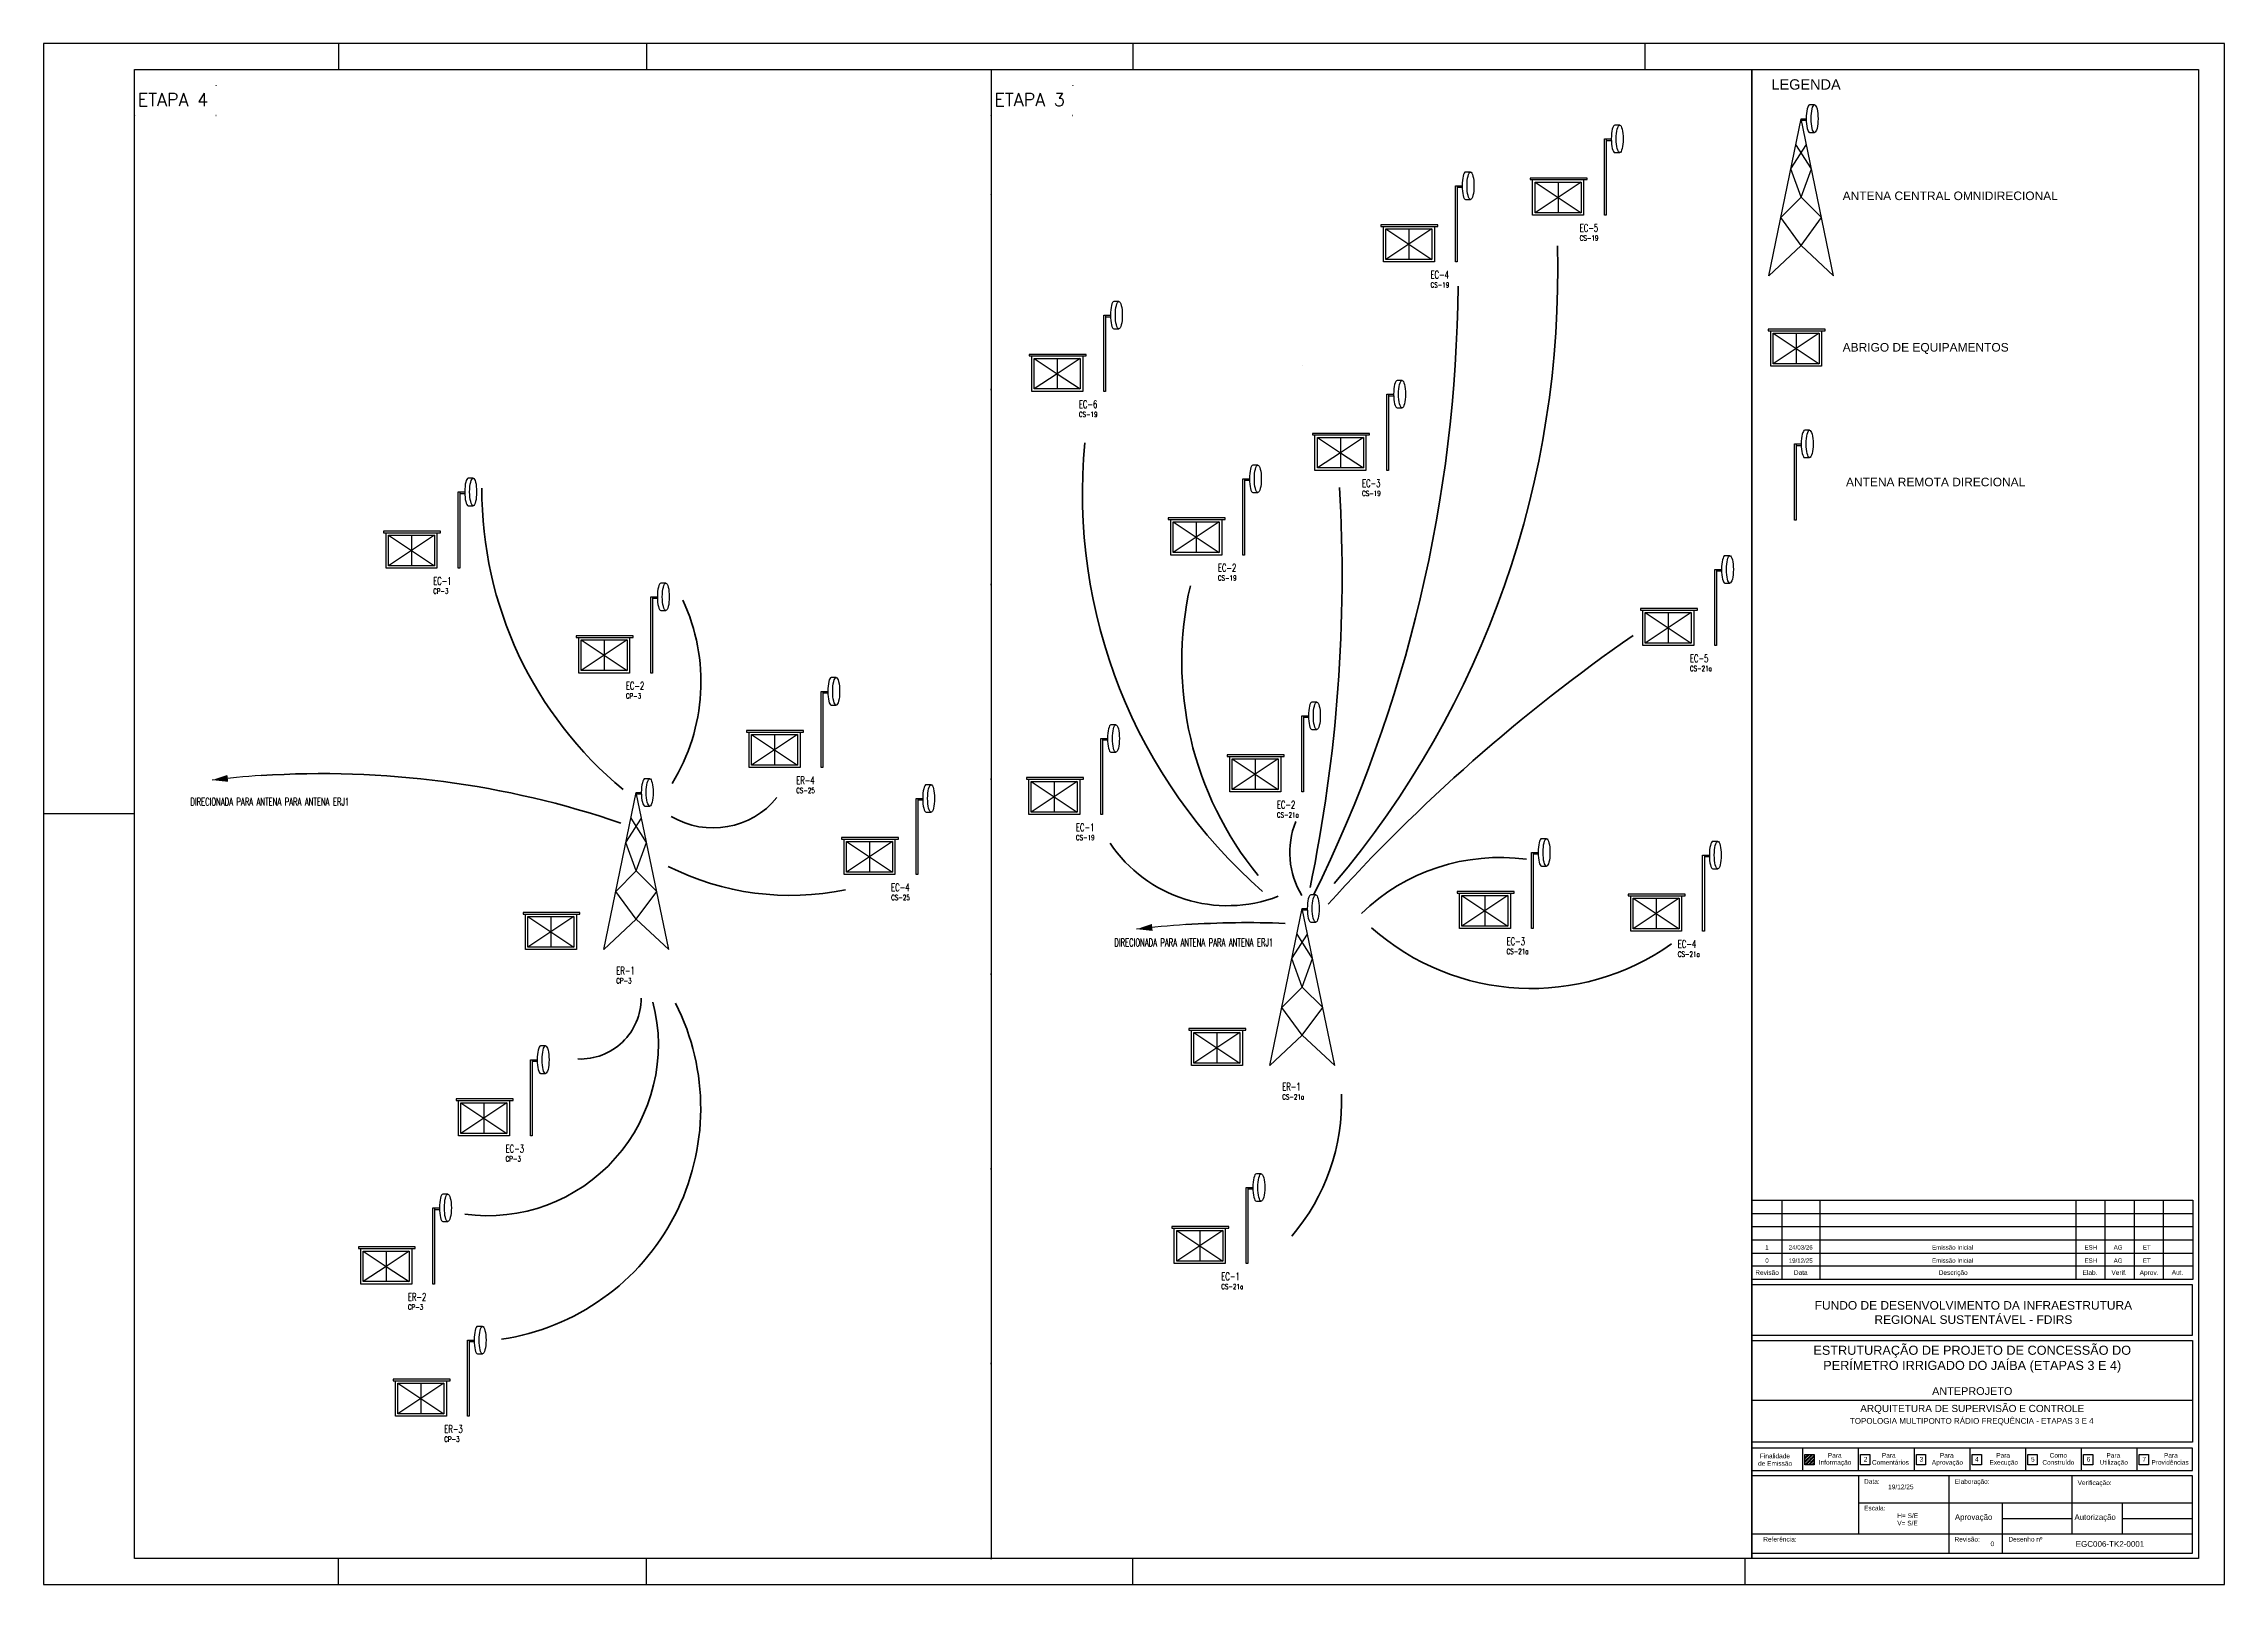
# Paper-space layout 'Layout1' of a CAD drawing. Header units: metres, sheet in millimetres. Extents: x 0 to 841, y 0 to 594.
import ezdxf

# ---------------------------------------------------------------- set-up
doc = ezdxf.new("R2010")
doc.units = ezdxf.units.M
doc.header["$LTSCALE"] = 50
doc.header["$MEASUREMENT"] = 0
doc.linetypes.add('ACAD_ISO07W100', pattern=[3, 0, -3])
doc.layers.get('0').update_dxf_attribs({"linetype": 'CONTINUOUS'})
doc.layers.get('DEFPOINTS').update_dxf_attribs({"linetype": 'CONTINUOUS'})
for name, color, linetype in [('A-FORMATO', 7, 'CONTINUOUS'), ('TK1', 1, 'CONTINUOUS'), ('TK3', 3, 'CONTINUOUS')]:
    doc.layers.add(name, color=color, linetype=linetype)
doc.layers.add('A-WINDOWS', color=255, linetype='CONTINUOUS', plot=False)
doc.layers.add('COMUNICAÇÃO', color=7, linetype='ZIGZAG', lineweight=60, true_color=0xadadad)
doc.styles.add('ARIAL', font='arial.ttf', dxfattribs={"height": 50})
doc.styles.get("Standard").update_dxf_attribs({"font": 'romans', "width": 0.65, "height": 30})
doc.linetypes.add('ZIGZAG', pattern='A,0.00254,-5.08,[131,ltypeshp.shx,S=5.08,R=0,X=-5.08,Y=0],-10.16,[131,ltypeshp.shx,S=5.08,R=180,X=5.08,Y=0],-5.08', length=20.32254)

# ---------------------------------------------------------------- blocks, each defined once
blk = doc.blocks.new('A$C09f73231')
at = {"layer": 'A-FORMATO', "color": 2, "insert": (-164.67, -18.92), "char_height": 4, "width": 135.9324, "attachment_point": 1, "style": 'ARIAL'}
blk.add_mtext('LEGENDA ', dxfattribs=at)
blk = doc.blocks.new('A$C7a66a0ea')
at = {"layer": 'A-FORMATO', "color": 1}
blk.add_blockref('A$C09f73231', (172.24, 15.18), dxfattribs=at)

psp = doc.layouts.get("Layout1")

# ---------------------------------------------------------------- hatches: boundary and pattern name
at = {"layer": 'A-FORMATO'}
h = psp.add_hatch(dxfattribs=at)
h.set_pattern_fill('ANSI32', color=256, scale=0.1)
h.set_pattern_definition([(45, (0, 0), (-0.6735192, 0.6735192), []), (45, (0.449, 0), (-0.6735192, 0.6735192), [])])
h.paths.add_polyline_path([(679.24, 50.13), (682.82, 50.13), (682.82, 46.13), (679.24, 46.13)])

# ---------------------------------------------------------------- linework, layer by layer
at = {"color": 1}
for p, q in [((658.76, 10), (658.76, 584)), ((485.45, 470.05), (485.45, 470.05))]:
    psp.add_line(p, q, dxfattribs=at)
at = {"layer": 'A-FORMATO', "color": 1}
for p, q in [((113.75, 594), (113.75, 584)), ((232.5, 594), (232.5, 584)), ((420, 594), (420, 584)), ((617.5, 594), (617.5, 584)), ((35, 297), (0, 297)), ((658.81, 143.03), (828.79, 143.03)), ((670.41, 117.56), (670.41, 148.12)), ((685.1, 117.56), (685.1, 148.12)), ((783.79, 117.56), (783.79, 148.12)), ((795.04, 117.56), (795.04, 148.12)), ((806.29, 117.56), (806.29, 148.12)), ((817.54, 117.56), (817.54, 148.12)), ((658.81, 137.94), (828.79, 137.94)), ((658.81, 132.84), (828.79, 132.84)), ((658.81, 127.75), (828.79, 127.75)), ((828.79, 122.66), (658.81, 122.66)), ((678.34, 52.56), (678.34, 43.93)), ((699.83, 52.56), (699.83, 43.93)), ((721.32, 52.56), (721.32, 43.93)), ((742.8, 52.56), (742.8, 43.93)), ((764.29, 52.56), (764.29, 43.93)), ((785.78, 52.56), (785.78, 43.93)), ((807.27, 52.56), (807.27, 43.93)), ((699.86, 41.87), (699.86, 19.49)), ((734.82, 12.07), (734.82, 41.87)), ((782.15, 41.87), (782.15, 19.49)), ((699.86, 31.4), (828.76, 31.4)), ((755.28, 31.4), (755.28, 12.07)), ((755.28, 25.45), (782.15, 25.45)), ((801.77, 19.49), (801.77, 31.4)), ((801.77, 25.45), (828.76, 25.45)), ((113.75, 0.01), (113.75, 10.01)), ((232.5, 0), (232.5, 10)), ((420, 0), (420, 10)), ((656, 10), (656, 0))]:
    psp.add_line(p, q, dxfattribs=at)
at = {"layer": 'A-FORMATO', "color": 2}
psp.add_line((658.76, 71.04), (828.76, 71.04), dxfattribs=at)
at = {"layer": 'A-FORMATO', "color": 1}
psp.add_lwpolyline([(841, 0), (841, 594), (0, 594), (0, 0)], close=True, dxfattribs=at)
at = {"layer": 'A-FORMATO', "color": 5}
psp.add_lwpolyline([(35, 10), (35, 584), (831, 584), (831, 10), (35, 10)], dxfattribs=at)
at = {"layer": 'A-FORMATO', "color": 4}
for points in [[(828.79, 148.12), (828.79, 117.56), (658.81, 117.56), (658.81, 148.12)], [(658.76, 96.13), (828.76, 96.13), (828.76, 115.48), (658.76, 115.48)], [(658.76, 54.87), (658.76, 94.04), (828.76, 94.04), (828.76, 54.87)], [(658.76, 43.93), (828.76, 43.93), (828.76, 52.56), (658.76, 52.56)], [(658.76, 12.07), (828.76, 12.07), (828.76, 41.87), (658.76, 41.87)]]:
    psp.add_lwpolyline(points, close=True, dxfattribs=at)
at = {"layer": 'A-FORMATO'}
for points in [[(679.24, 50.13), (682.82, 50.13), (682.82, 46.13), (679.24, 46.13)], [(679.24, 50.13), (682.82, 50.13), (682.82, 46.13), (679.24, 46.13)], [(700.72, 50.13), (704.31, 50.13), (704.31, 46.13), (700.72, 46.13)], [(722.21, 50.13), (725.79, 50.13), (725.79, 46.13), (722.21, 46.13)], [(743.7, 50.13), (747.28, 50.13), (747.28, 46.13), (743.7, 46.13)], [(765.19, 50.13), (768.77, 50.13), (768.77, 46.13), (765.19, 46.13)], [(786.68, 50.13), (790.26, 50.13), (790.26, 46.13), (786.68, 46.13)], [(808.16, 50.13), (811.75, 50.13), (811.75, 46.13), (808.16, 46.13)]]:
    psp.add_lwpolyline(points, close=True, dxfattribs=at)
at = {"layer": 'A-FORMATO', "color": 2}
psp.add_lwpolyline([(658.76, 19.49), (828.76, 19.49)], dxfattribs=at)
at = {"layer": 'COMUNICAÇÃO', "color": 7, "linetype": 'ACAD_ISO07W100', "ltscale": 0.5}
psp.add_lwpolyline([(365.36, 10), (365.36, 584)], dxfattribs=at)
for points in [[(35, 577.94), (66.54, 577.94), (66.54, 566.33), (35, 566.33)], [(365.36, 577.94), (396.91, 577.94), (396.91, 566.33), (365.36, 566.33)]]:
    psp.add_lwpolyline(points, close=True, dxfattribs=at)
at = {"layer": 'COMUNICAÇÃO', "ltscale": 0.3}
for centre, radius, start, end in [((218.4, 505.91), 365.51, 319.83343, 1.58302), ((6.14, 504.53), 539.33, 333.71255, 359.5753), ((604.57, 420.49), 203.97, 174.47908, 228.75906), ((318.75, 422), 149.74, 179.76324, 230.50846), ((-93.25, 389.1), 593.99, 348.30749, 3.26177), ((178.77, 347.95), 74.71, 328.34857, 24.95743), ((569.23, 355.83), 130.3, 167.05243, 219.29234), ((1002.31, -194.53), 682.37, 124.79131, 137.9802), ((107.43, -44.86), 357.45, 71.2033, 93.77214), ((258.23, 323.34), 31.71, 239.27736, 320.83741), ((512.38, 282.17), 31.81, 158.05243, 211.48139), ((456.54, 316.17), 54.52, 213.83701, 291.02607), ((561.48, 203.77), 76.46, 82.24159, 134.11619), ((287.94, 370.25), 104.63, 243.2445, 281.74733), ((463.95, -102.33), 357.45, 87.6288, 93.77214), ((573.85, 323.13), 93.38, 228.58026, 305.31415), ((171.24, 207.99), 65.85, 262.26501, 14.50784), ((163.48, 183.47), 89.91, 278.40546, 26.81765), ((206.97, 225.99), 23.45, 267.78245, 359.97385), ((420.87, 186.23), 79.72, 319.30717, 1.96308)]:
    psp.add_arc(centre, radius, start, end, dxfattribs=at)
at = {"layer": 'DEFPOINTS', "ltscale": 3}
psp.add_lwpolyline([(658.76, 10), (35, 10), (35, 584), (658.76, 584)], close=True, dxfattribs=at)
at = {"layer": 'TK1', "ltscale": 3}
for p, q in [((365.36, 584), (365.36, 10)), ((665.26, 504.48), (677.78, 565.07)), ((690.3, 504.48), (677.78, 565.07)), ((216.05, 244.75), (228.57, 305.34)), ((241.09, 244.75), (228.57, 305.34)), ((472.88, 199.98), (485.4, 260.57)), ((497.92, 199.98), (485.4, 260.57))]:
    psp.add_line(p, q, dxfattribs=at)
for points in [[(677.78, 565.07), (679.71, 565.07)], [(677.89, 564.51), (679.71, 564.51)], [(677.78, 534.78), (673.78, 545.74), (679.82, 555.17)], [(677.78, 534.78), (681.77, 545.74), (675.73, 555.17)], [(669.89, 526.91), (677.78, 534.78)], [(685.66, 526.91), (677.78, 534.78)], [(677.78, 516.19), (669.89, 526.91)], [(677.78, 516.19), (685.66, 526.91)], [(665.26, 504.48), (677.78, 516.19)], [(690.3, 504.48), (677.78, 516.19)], [(675.88, 439.66), (677.81, 439.66)], [(675.88, 439.1), (677.81, 439.1)], [(160.47, 421.15), (162.4, 421.15)], [(160.47, 420.59), (162.4, 420.59)], [(234.77, 380.73), (236.7, 380.73)], [(234.77, 380.17), (236.7, 380.17)], [(300.47, 344.29), (302.4, 344.29)], [(300.47, 343.74), (302.4, 343.74)], [(408.35, 326.13), (410.28, 326.13)], [(408.35, 325.58), (410.28, 325.58)], [(228.57, 305.34), (230.5, 305.34)], [(228.69, 304.78), (230.5, 304.78)], [(337.08, 303.02), (339.01, 303.02)], [(228.57, 275.05), (224.58, 286.01), (230.62, 295.44)], [(228.57, 275.05), (232.56, 286.01), (226.53, 295.44)], [(337.08, 302.46), (339.01, 302.46)], [(220.69, 267.18), (228.57, 275.05)], [(236.45, 267.18), (228.57, 275.05)], [(228.57, 256.46), (220.69, 267.18)], [(228.57, 256.46), (236.45, 267.18)], [(216.05, 244.75), (228.57, 256.46)], [(241.09, 244.75), (228.57, 256.46)], [(485.4, 260.57), (487.33, 260.57)], [(485.52, 260.01), (487.33, 260.01)], [(485.4, 230.27), (481.41, 241.24), (487.45, 250.67)], [(485.4, 230.27), (489.4, 241.24), (483.36, 250.67)], [(477.52, 222.41), (485.4, 230.27)], [(493.29, 222.41), (485.4, 230.27)], [(485.4, 211.69), (477.52, 222.41)], [(485.4, 211.69), (493.29, 222.41)], [(472.88, 199.98), (485.4, 211.69)], [(497.92, 199.98), (485.4, 211.69)], [(188.41, 202.28), (190.34, 202.28)], [(188.41, 201.72), (190.34, 201.72)], [(150.72, 145.14), (152.65, 145.14)], [(150.72, 144.58), (152.65, 144.58)], [(164.09, 94.18), (166.02, 94.18)], [(164.09, 93.63), (166.02, 93.63)]]:
    psp.add_lwpolyline(points, dxfattribs=at)
for points, elevation in [([(601.98, 557.26), (602.63, 557.26), (602.63, 527.88), (601.98, 527.88)], 14.5), ([(544.44, 539.21), (545.1, 539.21), (545.1, 509.84), (544.44, 509.84)], 14.5), ([(408.82, 489.29), (409.48, 489.29), (409.48, 459.91), (408.82, 459.91)], 14.5), ([(518.03, 458.83), (518.69, 458.83), (518.69, 429.46), (518.03, 429.46)], 14.5), ([(462.43, 426.22), (463.09, 426.22), (463.09, 396.85), (462.43, 396.85)], 14.5), ([(644.48, 391.31), (645.13, 391.31), (645.13, 361.93), (644.48, 361.93)], -14.5), ([(485.17, 334.87), (485.83, 334.87), (485.83, 305.5), (485.17, 305.5)], -14.5), ([(573.76, 282.21), (574.42, 282.21), (574.42, 252.84), (573.76, 252.84)], -14.5), ([(639.8, 281.17), (640.46, 281.17), (640.46, 251.8), (639.8, 251.8)], -14.5), ([(463.75, 153.02), (464.41, 153.02), (464.41, 123.65), (463.75, 123.65)], -14.5)]:
    psp.add_lwpolyline(points, close=True, dxfattribs=dict(at, elevation=elevation))
for points, elevation in [([(602.63, 557.26), (604.56, 557.26)], 14.5), ([(602.63, 556.7), (604.56, 556.7)], 14.5), ([(545.1, 539.21), (547.03, 539.21)], 14.5), ([(545.1, 538.65), (547.03, 538.65)], 14.5), ([(409.48, 489.29), (411.41, 489.29)], 14.5), ([(409.48, 488.73), (411.41, 488.73)], 14.5), ([(518.69, 458.83), (520.62, 458.83)], 14.5), ([(518.69, 458.27), (520.62, 458.27)], 14.5), ([(463.09, 426.22), (465.02, 426.22)], 14.5), ([(463.09, 425.66), (465.02, 425.66)], 14.5), ([(645.13, 391.31), (647.06, 391.31)], -14.5), ([(645.13, 390.75), (647.06, 390.75)], -14.5), ([(485.83, 334.87), (487.76, 334.87)], -14.5), ([(485.83, 334.31), (487.76, 334.31)], -14.5), ([(574.42, 282.21), (576.35, 282.21)], -14.5), ([(574.42, 281.66), (576.35, 281.66)], -14.5), ([(640.46, 281.17), (642.39, 281.17)], -14.5), ([(640.46, 280.61), (642.39, 280.61)], -14.5), ([(464.41, 153.02), (466.34, 153.02)], -14.5), ([(464.41, 152.46), (466.34, 152.46)], -14.5)]:
    psp.add_lwpolyline(points, dxfattribs=dict(at, elevation=elevation))
for points in [[(675.22, 439.66), (675.88, 439.66), (675.88, 410.28), (675.22, 410.28)], [(159.81, 421.15), (160.47, 421.15), (160.47, 391.78), (159.81, 391.78)], [(234.11, 380.73), (234.77, 380.73), (234.77, 351.35), (234.11, 351.35)], [(299.81, 344.29), (300.47, 344.29), (300.47, 314.92), (299.81, 314.92)], [(407.69, 326.13), (408.35, 326.13), (408.35, 296.76), (407.69, 296.76)], [(336.43, 303.02), (337.08, 303.02), (337.08, 273.64), (336.43, 273.64)], [(187.75, 202.28), (188.41, 202.28), (188.41, 172.9), (187.75, 172.9)], [(150.06, 145.14), (150.72, 145.14), (150.72, 115.77), (150.06, 115.77)], [(163.44, 94.18), (164.09, 94.18), (164.09, 64.81), (163.44, 64.81)]]:
    psp.add_lwpolyline(points, close=True, dxfattribs=at)
at = {"layer": 'TK3', "ltscale": 3}
for points in [[(682.95, 570.35), (681.05, 570.35)], [(681.05, 559.79), (682.95, 559.79)], [(667.01, 482.37), (675.88, 476.47), (667.01, 470.57)], [(675.88, 482.37), (675.88, 470.57)], [(684.75, 482.37), (675.88, 476.47), (684.75, 470.57)], [(681.05, 444.94), (679.15, 444.94)], [(679.15, 434.38), (681.05, 434.38)], [(165.64, 426.43), (163.74, 426.43)], [(163.74, 415.87), (165.64, 415.87)], [(133.02, 404.52), (141.89, 398.62), (133.02, 392.72)], [(141.89, 404.52), (141.89, 392.72)], [(150.76, 404.52), (141.89, 398.62), (150.76, 392.72)], [(239.94, 386.01), (238.03, 386.01)], [(238.03, 375.45), (239.94, 375.45)], [(207.32, 364.1), (216.19, 358.2), (207.32, 352.3)], [(216.19, 364.1), (216.19, 352.3)], [(225.06, 364.1), (216.19, 358.2), (225.06, 352.3)], [(305.64, 349.57), (303.74, 349.57)], [(303.74, 339.01), (305.64, 339.01)], [(413.53, 331.41), (411.62, 331.41)], [(273.02, 327.66), (281.89, 321.76), (273.02, 315.86)], [(281.89, 327.66), (281.89, 315.86)], [(290.76, 327.66), (281.89, 321.76), (290.76, 315.86)], [(411.62, 320.85), (413.53, 320.85)], [(233.74, 310.62), (231.84, 310.62)], [(342.26, 308.3), (340.35, 308.3)], [(380.9, 309.5), (389.77, 303.6), (380.9, 297.7)], [(389.77, 309.5), (389.77, 297.7)], [(398.64, 309.5), (389.77, 303.6), (398.64, 297.7)], [(231.84, 300.06), (233.74, 300.06)], [(340.35, 297.74), (342.26, 297.74)], [(309.63, 286.39), (318.51, 280.49), (309.63, 274.59)], [(318.51, 286.39), (318.51, 274.59)], [(327.38, 286.39), (318.51, 280.49), (327.38, 274.59)], [(490.58, 265.85), (488.67, 265.85)], [(186.77, 257.5), (195.64, 251.6), (186.77, 245.7)], [(195.64, 257.5), (195.64, 245.7)], [(204.51, 257.5), (195.64, 251.6), (204.51, 245.7)], [(488.67, 255.29), (490.58, 255.29)], [(443.61, 212.73), (452.48, 206.83), (443.61, 200.93)], [(452.48, 212.73), (452.48, 200.93)], [(461.35, 212.73), (452.48, 206.83), (461.35, 200.93)], [(193.58, 207.56), (191.67, 207.56)], [(191.67, 197), (193.58, 197)], [(160.96, 185.65), (169.83, 179.75), (160.96, 173.85)], [(169.83, 185.65), (169.83, 173.85)], [(178.7, 185.65), (169.83, 179.75), (178.7, 173.85)], [(155.9, 150.42), (153.99, 150.42)], [(153.99, 139.86), (155.9, 139.86)], [(123.27, 128.51), (132.14, 122.61), (123.27, 116.71)], [(132.14, 128.51), (132.14, 116.71)], [(141.01, 128.51), (132.14, 122.61), (141.01, 116.71)], [(169.27, 99.46), (167.36, 99.46)], [(167.36, 88.9), (169.27, 88.9)], [(136.65, 77.55), (145.52, 71.65), (136.65, 65.75)], [(145.52, 77.55), (145.52, 65.75)], [(154.39, 77.55), (145.52, 71.65), (154.39, 65.75)]]:
    psp.add_lwpolyline(points, dxfattribs=at)
for points, elevation in [([(607.81, 562.54), (605.9, 562.54)], 14.5), ([(605.9, 551.98), (607.81, 551.98)], 14.5), ([(550.27, 544.49), (548.37, 544.49)], 14.5), ([(575.18, 540.63), (584.05, 534.73), (575.18, 528.83)], 14.5), ([(584.05, 540.63), (584.05, 528.83)], 14.5), ([(592.92, 540.63), (584.05, 534.73), (592.92, 528.83)], 14.5), ([(548.37, 533.93), (550.27, 533.93)], 14.5), ([(517.65, 522.58), (526.52, 516.68), (517.65, 510.78)], 14.5), ([(526.52, 522.58), (526.52, 510.78)], 14.5), ([(535.39, 522.58), (526.52, 516.68), (535.39, 510.78)], 14.5), ([(414.65, 494.57), (412.75, 494.57)], 14.5), ([(412.75, 484.01), (414.65, 484.01)], 14.5), ([(382.03, 472.66), (390.9, 466.76), (382.03, 460.86)], 14.5), ([(390.9, 472.66), (390.9, 460.86)], 14.5), ([(399.77, 472.66), (390.9, 466.76), (399.77, 460.86)], 14.5), ([(523.86, 464.11), (521.96, 464.11)], 14.5), ([(521.96, 453.55), (523.86, 453.55)], 14.5), ([(491.24, 442.2), (500.11, 436.3), (491.24, 430.4)], 14.5), ([(500.11, 442.2), (500.11, 430.4)], 14.5), ([(508.98, 442.2), (500.11, 436.3), (508.98, 430.4)], 14.5), ([(468.26, 431.5), (466.36, 431.5)], 14.5), ([(466.36, 420.94), (468.26, 420.94)], 14.5), ([(435.64, 409.59), (444.51, 403.69), (435.64, 397.79)], 14.5), ([(444.51, 409.59), (444.51, 397.79)], 14.5), ([(453.38, 409.59), (444.51, 403.69), (453.38, 397.79)], 14.5), ([(650.31, 396.59), (648.4, 396.59)], -14.5), ([(648.4, 386.03), (650.31, 386.03)], -14.5), ([(617.68, 374.68), (626.55, 368.78), (617.68, 362.88)], -14.5), ([(626.55, 374.68), (626.55, 362.88)], -14.5), ([(635.42, 374.68), (626.55, 368.78), (635.42, 362.88)], -14.5), ([(491.01, 340.15), (489.1, 340.15)], -14.5), ([(489.1, 329.59), (491.01, 329.59)], -14.5), ([(458.38, 318.24), (467.25, 312.34), (458.38, 306.44)], -14.5), ([(467.25, 318.24), (467.25, 306.44)], -14.5), ([(476.12, 318.24), (467.25, 312.34), (476.12, 306.44)], -14.5), ([(579.59, 287.49), (577.69, 287.49)], -14.5), ([(645.63, 286.45), (643.73, 286.45)], -14.5), ([(577.69, 276.93), (579.59, 276.93)], -14.5), ([(643.73, 275.89), (645.63, 275.89)], -14.5), ([(546.97, 265.59), (555.84, 259.69), (546.97, 253.78)], -14.5), ([(555.84, 265.59), (555.84, 253.78)], -14.5), ([(564.71, 265.59), (555.84, 259.69), (564.71, 253.78)], -14.5), ([(613.01, 264.54), (621.88, 258.64), (613.01, 252.74)], -14.5), ([(621.88, 264.54), (621.88, 252.74)], -14.5), ([(630.75, 264.54), (621.88, 258.64), (630.75, 252.74)], -14.5), ([(469.59, 158.3), (467.68, 158.3)], -14.5), ([(467.68, 147.74), (469.59, 147.74)], -14.5), ([(436.96, 136.39), (445.83, 130.49), (436.96, 124.59)], -14.5), ([(445.83, 136.39), (445.83, 124.59)], -14.5), ([(454.7, 136.39), (445.83, 130.49), (454.7, 124.59)], -14.5)]:
    psp.add_lwpolyline(points, dxfattribs=dict(at, elevation=elevation))
for points, elevation in [([(573.29, 541.57), (595.26, 541.57), (595.26, 542.18), (573.29, 542.18)], 14.5), ([(593.87, 527.88), (574.24, 527.88), (574.24, 541.57), (593.87, 541.57)], 14.5), ([(592.92, 528.83), (575.18, 528.83), (575.18, 540.63), (592.92, 540.63)], 14.5), ([(515.75, 523.52), (537.73, 523.52), (537.73, 524.13), (515.75, 524.13)], 14.5), ([(536.33, 509.84), (516.71, 509.84), (516.71, 523.52), (536.33, 523.52)], 14.5), ([(535.39, 510.78), (517.65, 510.78), (517.65, 522.58), (535.39, 522.58)], 14.5), ([(380.13, 473.6), (402.11, 473.6), (402.11, 474.21), (380.13, 474.21)], 14.5), ([(400.71, 459.91), (381.09, 459.91), (381.09, 473.6), (400.71, 473.6)], 14.5), ([(399.77, 460.86), (382.03, 460.86), (382.03, 472.66), (399.77, 472.66)], 14.5), ([(489.34, 443.14), (511.32, 443.14), (511.32, 443.75), (489.34, 443.75)], 14.5), ([(509.92, 429.46), (490.3, 429.46), (490.3, 443.14), (509.92, 443.14)], 14.5), ([(508.98, 430.4), (491.24, 430.4), (491.24, 442.2), (508.98, 442.2)], 14.5), ([(433.74, 410.53), (455.72, 410.53), (455.72, 411.14), (433.74, 411.14)], 14.5), ([(454.32, 396.85), (434.7, 396.85), (434.7, 410.53), (454.32, 410.53)], 14.5), ([(453.38, 397.79), (435.64, 397.79), (435.64, 409.59), (453.38, 409.59)], 14.5), ([(615.79, 375.62), (637.77, 375.62), (637.77, 376.23), (615.79, 376.23)], -14.5), ([(636.37, 361.93), (616.74, 361.93), (616.74, 375.62), (636.37, 375.62)], -14.5), ([(635.42, 362.88), (617.68, 362.88), (617.68, 374.68), (635.42, 374.68)], -14.5), ([(456.49, 319.18), (478.46, 319.18), (478.46, 319.8), (456.49, 319.8)], -14.5), ([(477.07, 305.5), (457.44, 305.5), (457.44, 319.18), (477.07, 319.18)], -14.5), ([(476.12, 306.44), (458.38, 306.44), (458.38, 318.24), (476.12, 318.24)], -14.5), ([(545.07, 266.53), (567.05, 266.53), (567.05, 267.14), (545.07, 267.14)], -14.5), ([(565.65, 252.84), (546.03, 252.84), (546.03, 266.53), (565.65, 266.53)], -14.5), ([(564.71, 253.78), (546.97, 253.78), (546.97, 265.59), (564.71, 265.59)], -14.5), ([(611.12, 265.48), (633.09, 265.48), (633.09, 266.1), (611.12, 266.1)], -14.5), ([(631.69, 251.8), (612.07, 251.8), (612.07, 265.48), (631.69, 265.48)], -14.5), ([(630.75, 252.74), (613.01, 252.74), (613.01, 264.54), (630.75, 264.54)], -14.5), ([(435.07, 137.33), (457.04, 137.33), (457.04, 137.94), (435.07, 137.94)], -14.5), ([(455.65, 123.65), (436.02, 123.65), (436.02, 137.33), (455.65, 137.33)], -14.5), ([(454.7, 124.59), (436.96, 124.59), (436.96, 136.39), (454.7, 136.39)], -14.5)]:
    psp.add_lwpolyline(points, close=True, dxfattribs=dict(at, elevation=elevation))
for points in [[(665.11, 483.31), (687.09, 483.31), (687.09, 483.93), (665.11, 483.93)], [(685.69, 469.63), (666.07, 469.63), (666.07, 483.31), (685.69, 483.31)], [(684.75, 470.57), (667.01, 470.57), (667.01, 482.37), (684.75, 482.37)], [(131.12, 405.46), (153.1, 405.46), (153.1, 406.07), (131.12, 406.07)], [(151.7, 391.78), (132.08, 391.78), (132.08, 405.46), (151.7, 405.46)], [(150.76, 392.72), (133.02, 392.72), (133.02, 404.52), (150.76, 404.52)], [(205.42, 365.04), (227.4, 365.04), (227.4, 365.65), (205.42, 365.65)], [(226, 351.35), (206.38, 351.35), (206.38, 365.04), (226, 365.04)], [(225.06, 352.3), (207.32, 352.3), (207.32, 364.1), (225.06, 364.1)], [(271.12, 328.61), (293.1, 328.61), (293.1, 329.22), (271.12, 329.22)], [(291.7, 314.92), (272.08, 314.92), (272.08, 328.61), (291.7, 328.61)], [(290.76, 315.86), (273.02, 315.86), (273.02, 327.66), (290.76, 327.66)], [(379.01, 310.45), (400.98, 310.45), (400.98, 311.06), (379.01, 311.06)], [(399.59, 296.76), (379.96, 296.76), (379.96, 310.45), (399.59, 310.45)], [(398.64, 297.7), (380.9, 297.7), (380.9, 309.5), (398.64, 309.5)], [(307.74, 287.33), (329.72, 287.33), (329.72, 287.94), (307.74, 287.94)], [(328.32, 273.64), (308.69, 273.64), (308.69, 287.33), (328.32, 287.33)], [(327.38, 274.59), (309.63, 274.59), (309.63, 286.39), (327.38, 286.39)], [(184.88, 258.44), (206.85, 258.44), (206.85, 259.05), (184.88, 259.05)], [(205.46, 244.75), (185.83, 244.75), (185.83, 258.44), (205.46, 258.44)], [(204.51, 245.7), (186.77, 245.7), (186.77, 257.5), (204.51, 257.5)], [(441.71, 213.67), (463.69, 213.67), (463.69, 214.28), (441.71, 214.28)], [(462.29, 199.98), (442.66, 199.98), (442.66, 213.67), (462.29, 213.67)], [(461.35, 200.93), (443.61, 200.93), (443.61, 212.73), (461.35, 212.73)], [(159.06, 186.59), (181.04, 186.59), (181.04, 187.2), (159.06, 187.2)], [(179.64, 172.9), (160.02, 172.9), (160.02, 186.59), (179.64, 186.59)], [(178.7, 173.85), (160.96, 173.85), (160.96, 185.65), (178.7, 185.65)], [(121.38, 129.46), (143.35, 129.46), (143.35, 130.07), (121.38, 130.07)], [(141.96, 115.77), (122.33, 115.77), (122.33, 129.46), (141.96, 129.46)], [(141.01, 116.71), (123.27, 116.71), (123.27, 128.51), (141.01, 128.51)], [(134.75, 78.5), (156.73, 78.5), (156.73, 79.11), (134.75, 79.11)], [(155.33, 64.81), (135.7, 64.81), (135.7, 78.5), (155.33, 78.5)], [(154.39, 65.75), (136.65, 65.75), (136.65, 77.55), (154.39, 77.55)]]:
    psp.add_lwpolyline(points, close=True, dxfattribs=at)
for points in [[(64.97, 310.07, 0, 2.67, 0), (71.02, 310.74, 0, 0, 0)], [(421.49, 252.6, 0, 2.67, 0), (427.54, 253.27, 0, 0, 0)]]:
    psp.add_lwpolyline(points, format="xyseb", dxfattribs=at)
for centre in [(107.43, -44.86), (463.95, -102.33)]:
    psp.add_arc(centre, 357.45, 93.77214, 96.82184, dxfattribs=at)
for centre in [(681.05, 565.07), (605.9, 557.26, 14.5), (548.37, 539.21, 14.5), (412.75, 489.29, 14.5), (521.96, 458.83, 14.5), (679.15, 439.66), (466.36, 426.22, 14.5), (163.74, 421.15), (648.4, 391.31, -14.5), (238.03, 380.73), (303.74, 344.29), (489.1, 334.87, -14.5), (411.62, 326.13), (231.84, 305.34), (340.35, 303.02), (577.69, 282.21, -14.5), (643.73, 281.17, -14.5), (488.67, 260.57), (191.67, 202.28), (467.68, 153.02, -14.5), (153.99, 145.14), (167.36, 94.18)]:
    psp.add_ellipse(centre, major_axis=(0, -5.28), ratio=0.253307, start_param=3.141593, end_param=6.283185, dxfattribs=at)
for centre in [(682.95, 565.07), (607.81, 557.26, 14.5), (550.27, 539.21, 14.5), (414.65, 489.29, 14.5), (523.86, 458.83, 14.5), (681.05, 439.66), (468.26, 426.22, 14.5), (165.64, 421.15), (650.31, 391.31, -14.5), (239.94, 380.73), (305.64, 344.29), (491.01, 334.87, -14.5), (413.53, 326.13), (233.74, 305.34), (342.26, 303.02), (579.59, 282.21, -14.5), (645.63, 281.17, -14.5), (490.58, 260.57), (193.58, 202.28), (469.59, 153.02, -14.5), (155.9, 145.14), (169.27, 94.18)]:
    psp.add_ellipse(centre, major_axis=(0, -5.28), ratio=0.253307, dxfattribs=at)

# ---------------------------------------------------------------- block references
at = {"color": 1}
psp.add_blockref('A$C7a66a0ea', (658.76, 584), dxfattribs=at)

# ---------------------------------------------------------------- texts
at = {"layer": 'A-FORMATO', "style": 'ARIAL'}
for s, p in [('1', (663.95, 129.06)), ('24/03/26', (672.99, 129.06)), ('Emissão Inicial', (728.25, 129.06)), ('ESH', (787.05, 129.06)), ('AG', (798.3, 129.06)), ('ET', (809.55, 129.06)), ('0', (663.95, 123.97)), ('19/12/25', (672.99, 123.97)), ('Emissão Inicial', (728.25, 123.97)), ('ESH', (787.05, 123.97)), ('AG', (798.3, 123.97)), ('ET', (809.55, 123.97))]:
    psp.add_text(s, height=1.7, dxfattribs=at).set_placement(p)
at = {"layer": 'A-FORMATO', "color": 7, "style": 'ARIAL'}
for s, height, p in [('Revisão', 1.8, (660.1, 119.31)), ('Data', 1.8, (674.96, 119.31)), ('Descrição', 1.8, (730.84, 119.31)), ('Elab.', 1.8, (786.32, 119.31)), ('Verif.', 1.8, (797.44, 119.31)), ('Aprov.', 1.8, (808.32, 119.31)), ('Aut.', 1.8, (820.7, 119.42)), ('Finalidade ', 1.8, (661.87, 48.61)), ('Para', 1.8, (688.08, 48.83)), ('Para', 1.8, (708.92, 48.83)), ('Para', 1.8, (731.3, 48.83)), ('Para', 1.8, (753.02, 48.83)), ('Como', 1.8, (773.63, 48.83)), ('Para', 1.8, (795.51, 48.83)), ('Para', 1.8, (817.72, 48.83)), ('de Emissão', 1.8, (661.15, 45.73)), ('1', 1.8, (680.53, 47.32)), ('1', 1.8, (680.53, 47.32)), ('Informação', 1.8, (684.58, 46.13)), ('2', 1.8, (701.94, 47.32)), ('Comentários', 1.8, (705.08, 46.13)), ('3', 1.8, (723.43, 47.32)), ('Aprovação', 1.8, (728.17, 46.13)), ('4', 1.8, (744.85, 47.32)), ('Execução', 1.8, (750.4, 46.13)), ('5', 1.8, (766.44, 47.32)), ('Construído', 1.8, (770.82, 46.13)), ('6', 1.8, (787.9, 47.32)), ('Utilização', 1.8, (792.89, 46.13)), ('7', 1.8, (809.38, 47.32)), ('Providências', 1.8, (812.85, 46.13)), ('Data:', 1.8, (702.05, 38.77)), ('19/12/25', 1.8, (711.33, 36.69)), ('Elaboração:', 1.8, (737.02, 38.75)), ('Verificação:', 1.8, (784.4, 38.28)), ('Escala:', 1.8, (702.05, 28.51)), ('H= S/E', 1.8, (714.85, 25.57)), ('Aprovação', 2.16, (737.08, 24.88)), ('Autorização', 2.16, (783.19, 24.87)), ('Referência:', 1.8, (663.18, 16.52)), ('V= S/E', 1.8, (714.85, 22.71)), ('Revisão:', 1.8, (736.92, 16.5)), ('Desenho nº', 1.8, (757.72, 16.49)), ('0', 1.8, (750.81, 14.74))]:
    psp.add_text(s, height=height, dxfattribs=at).set_placement(p)
at = {"layer": 'A-FORMATO', "style": 'ARIAL'}
for s, insert, char_height, width, attachment_point in [('ANTENA CENTRAL OMNIDIRECIONAL', (693.79, 535.3), 3.3, 135.9324, 4), ('ABRIGO DE EQUIPAMENTOS', (693.79, 476.47), 3.3, 135.9324, 4), (' ANTENA REMOTA DIRECIONAL', (693.79, 424.97), 3.3, 135.9324, 4), ('FUNDO DE DESENVOLVIMENTO DA INFRAESTRUTURA REGIONAL SUSTENTÁVEL - FDIRS', (744.21, 104.8), 3.3, 135.9324, 5), ('ESTRUTURAÇÃO DE PROJETO DE CONCESSÃO DO PERÍMETRO IRRIGADO DO JAÍBA (ETAPAS 3 E 4)', (743.76, 92.01), 3.5, 140.8887, 2), ('\\pxqc;ANTEPROJETO', (743.76, 74.49), 3, 23.8671, 5), ('{\\H0.1624x;ARQUITETURA DE SUPERVISÃO E CONTROLE}', (743.76, 69.19), 17.0049, 104.1662, 2), ('{\\H0.1624x;TOPOLOGIA MULTIPONTO RÁDIO FREQUÊNCIA - ETAPAS 3 E 4}', (743.57, 64.12), 13.6039, 112.9534, 2), ('{\\H0.1624x; }', (743.54, 59.97), 13.6039, 145.325, 2), ('{\\H0.1624x;EGC006-TK2-0001}', (796.88, 16.69), 13.6039, 24.813, 2)]:
    psp.add_mtext(s, dxfattribs=dict(at, insert=insert, char_height=char_height, width=width, attachment_point=attachment_point))
at = {"layer": 'COMUNICAÇÃO', "color": 7}
for s, p in [('ETAPA 4', (36.31, 569.95)), ('ETAPA 3', (366.68, 569.95))]:
    psp.add_text(s, height=4.947, dxfattribs=at).set_placement(p)
at = {"layer": 'TK1', "color": 2, "ltscale": 3, "attachment_point": 1}
for s, width, insert, char_height in [('EC-5', 15.1613, (592.39, 524.44, 14.5), 2.968), ('EC-4', 15.1613, (534.85, 506.39, 14.5), 2.968), ('EC-6', 15.1613, (399.23, 456.47, 14.5), 2.968), ('EC-3', 15.1613, (508.44, 426.01, 14.5), 2.968), ('EC-1', 15.1613, (150.22, 388.33), 2.968), ('EC-2', 15.1613, (452.84, 393.4, 14.5), 2.968), ('EC-5', 15.1613, (634.89, 358.49, -14.5), 2.968), ('EC-2', 15.1613, (224.52, 347.91), 2.968), ('ER-4', 15.1613, (290.22, 311.47), 2.968), ('DIRECIONADA PARA ANTENA PARA ANTENA ERJ1', 60.1754, (56.59, 303.19), 2.9683), ('EC-2', 15.1613, (475.58, 302.05, -14.5), 2.968), ('EC-1', 15.1613, (398.1, 293.31), 2.968), ('EC-4', 15.1613, (326.84, 270.2), 2.968), ('DIRECIONADA PARA ANTENA PARA ANTENA ERJ1', 60.1754, (412.92, 248.95), 2.9683), ('EC-3', 15.1613, (564.17, 249.4, -14.5), 2.968), ('EC-4', 15.1613, (630.21, 248.35, -14.5), 2.968), ('ER-1', 15.1613, (220.83, 238.11), 2.968), ('ER-1', 15.1613, (477.66, 193.34), 2.968), ('EC-3', 15.1613, (178.16, 169.46), 2.968), ('EC-1', 15.1613, (454.16, 120.2, -14.5), 2.968), ('ER-2', 15.1613, (140.47, 112.32), 2.968), ('ER-3', 15.1613, (154.5, 61.36), 2.968)]:
    psp.add_mtext_dynamic_manual_height_columns(s, width=width, gutter_width=11.12, heights=[0], dxfattribs=dict(at, insert=insert, char_height=char_height))
at = {"layer": 'TK1', "color": 4, "ltscale": 2, "char_height": 1.979, "attachment_point": 1}
for s, insert in [('CS-19', (592.39, 520.02, 14.5)), ('CS-19', (534.85, 501.97, 14.5)), ('CS-19', (399.23, 452.05, 14.5)), ('CS-19', (508.44, 421.59, 14.5)), ('CS-19', (452.84, 388.98, 14.5)), ('CP-3', (150.22, 383.91)), ('CS-21a', (634.89, 354.07, -14.5)), ('CP-3', (224.52, 343.49)), ('CS-25', (290.22, 307.06)), ('CS-21a', (475.58, 297.63, -14.5)), ('CS-19', (398.1, 288.9)), ('CS-25', (326.84, 265.78)), ('CS-21a', (564.17, 244.98, -14.5)), ('CS-21a', (630.21, 243.93, -14.5)), ('CP-3', (220.83, 233.69)), ('CS-21a', (477.66, 188.92)), ('CP-3', (178.16, 165.04)), ('CS-21a', (454.16, 115.78, -14.5)), ('CP-3', (140.47, 107.9)), ('CP-3', (154.5, 56.95))]:
    psp.add_mtext_dynamic_manual_height_columns(s, width=15.1613, gutter_width=11.12, heights=[0], dxfattribs=dict(at, insert=insert))

# ---------------------------------------------------------------- viewports
at = {"layer": 'A-WINDOWS'}
psp.add_viewport(center=(346.88, 297), size=(623.76, 573.9998), view_center_point=(3480.25, 3638.98), view_height=5739.998, dxfattribs=at)

doc.saveas('drawing.dxf')
